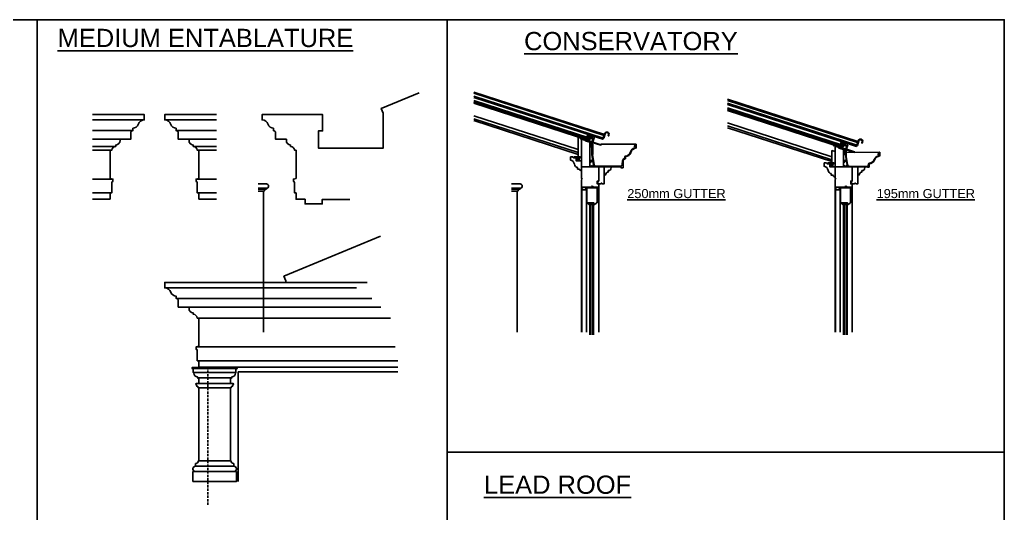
# Model space of a CAD drawing. Header units: millimetres. Extents: x -38686 to 870903, y -23218 to 232707.
# Drawn here: x 10660 to 16061, y 14554 to 17264 of the extents above; entities that cross this region are included whole.
import ezdxf

# ---------------------------------------------------------------- set-up
doc = ezdxf.new("R2010")
doc.units = ezdxf.units.MM
doc.header["$LTSCALE"] = 10
for name, pattern in [('CENTER2', [1.125, 0.75, -0.125, 0.125, -0.125]), ('DASHED', [19.05, 12.7, -6.35]), ('HIDDEN', [0.375, 0.25, -0.125]), ('HIDDENX2', [0.75, 0.5, -0.25])]:
    doc.linetypes.add(name, pattern=pattern)
for name, color, linetype in [('03 - Datum', 11, 'CENTER2'), ('40 - Detail Outline', 142, 'Continuous'), ('41 - Detail', 7, 'Continuous'), ('42 - Detail Hatch', 7, 'Continuous'), ('44 - Detail Text', 7, 'Continuous'), ('907 - 0.35mm Line Thickness', 142, 'Continuous')]:
    doc.layers.add(name, color=color, linetype=linetype)
doc.styles.add('1-20', font='romans.shx', dxfattribs={"width": 0.8, "height": 35})

msp = doc.modelspace()

# ---------------------------------------------------------------- hatches: boundary and pattern name
at = {"layer": '03 - Datum', "linetype": 'Continuous'}
h = msp.add_hatch(color=256, dxfattribs=at)
h.paths.add_polyline_path([(13741.921, 16612.972), (13746.921, 16612.972, -0.41421356), (13741.921, 16607.972)])
h.paths.add_polyline_path([(13736.921, 16612.972, -0.41421356), (13741.921, 16617.972), (13741.921, 16612.972)])
h = msp.add_hatch(color=256, dxfattribs=at)
h.paths.add_polyline_path([(15132.987, 16573.718), (15137.987, 16573.718, -0.41421356), (15132.987, 16568.718)])
h.paths.add_polyline_path([(15127.987, 16573.718, -0.41421356), (15132.987, 16578.718), (15132.987, 16573.718)])
at = {"layer": '41 - Detail'}
h = msp.add_hatch(dxfattribs=at)
h.set_pattern_fill('DOTS', color=250, scale=0.4, angle=-60, style=0)
h.set_pattern_definition([(300, (-49060.36, 49074.20976), (0.7086761314, 0.0425369343), [0, -0.635])])
h.paths.add_polyline_path([(13790.918, 16254.469), (13790.918, 16257.469, 0.08333333), (13802.918, 16257.469), (13802.918, 16254.469)])
h.paths.add_polyline_path([(13802.918, 16254.469), (13802.918, 16249.469), (13790.918, 16249.469), (13790.918, 16254.469)])
h = msp.add_hatch(dxfattribs=at)
h.set_pattern_fill('DOTS', color=250, scale=0.4, angle=-60, style=0)
h.set_pattern_definition([(300, (-47669.2943, 49074.20976), (0.7086761314, 0.0425369343), [0, -0.635])])
h.paths.add_polyline_path([(15181.983, 16254.469), (15181.983, 16257.469, 0.08333333), (15193.983, 16257.469), (15193.983, 16254.469)])
h.paths.add_polyline_path([(15193.983, 16254.469), (15193.983, 16249.469), (15181.983, 16249.469), (15181.983, 16254.469)])
at = {"layer": '42 - Detail Hatch'}
h = msp.add_hatch(dxfattribs=at)
h.set_pattern_fill('DOTS', color=250, scale=0.4, angle=25.5, style=0)
h.set_pattern_definition([(25.5, (-68380.9698, -2877.82214), (0.0131962813, 0.709828929), [0, -0.635])])
h.paths.add_polyline_path([(13782.247, 16615.009), (13775.59, 16617.172), (13780.534, 16632.389), (13787.192, 16630.226, 0.25)])
h.paths.add_polyline_path([(13770.835, 16618.717), (13775.779, 16633.934), (13780.534, 16632.389), (13775.59, 16617.172)])
h = msp.add_hatch(color=253, dxfattribs=at)
edge = h.paths.add_edge_path()
edge.add_ellipse((13793.342, 16625.206), major_axis=(-3.566, 1.159), ratio=0.8, start_angle=-73.315298, end_angle=136.075662, ccw=False)
edge.add_line((13793.206, 16628.271), (13795.254, 16627.606))
edge.add_ellipse((13793.342, 16625.206), major_axis=(-3.566, 1.159), ratio=0.8, start_angle=-180, end_angle=-106.684702, ccw=False)
edge.add_line((13796.909, 16624.047), (13794.633, 16617.044))
edge.add_line((13794.633, 16617.044), (13794.144, 16616.94))
edge.add_line((13794.144, 16616.94), (13794.299, 16617.415))
edge.add_line((13794.299, 16617.415), (13793.295, 16618.53))
edge.add_line((13793.295, 16618.53), (13793.667, 16618.864))
edge.add_line((13793.667, 16618.864), (13794.001, 16618.493))
edge.add_line((13794.001, 16618.493), (13795.268, 16622.392))
edge = h.paths.add_edge_path(flags=16)
edge.add_spline(control_points=[(13796.433, 16624.201), (13796.352, 16623.951), (13796.218, 16623.717), (13795.787, 16623.227), (13795.444, 16622.993), (13794.626, 16622.683), (13794.15, 16622.609), (13793.169, 16622.651), (13792.665, 16622.767), (13791.742, 16623.166), (13791.324, 16623.448), (13790.645, 16624.13), (13790.396, 16624.533), (13790.137, 16625.338), (13790.125, 16625.74), (13790.317, 16626.474), (13790.524, 16626.809), (13791.074, 16627.304), (13791.383, 16627.484), (13792.094, 16627.727), (13792.494, 16627.79), (13793.322, 16627.779), (13793.749, 16627.707), (13794.561, 16627.433), (13794.945, 16627.234), (13795.678, 16626.692), (13796.001, 16626.328), (13796.427, 16625.561), (13796.531, 16625.16), (13796.525, 16624.581), (13796.493, 16624.386), (13796.433, 16624.201)], knot_values=[0, 0, 0, 0, 0.33265571, 0.33265571, 0.78438547, 0.78438547, 1.23611523, 1.23611523, 1.68784498, 1.68784498, 2.13957474, 2.13957474, 2.61798732, 2.61798732, 3.09639991, 3.09639991, 3.57481249, 3.57481249, 3.95824551, 3.95824551, 4.34167854, 4.34167854, 4.72511156, 4.72511156, 5.10854459, 5.10854459, 5.57294575, 5.57294575, 6.03734691, 6.03734691, 6.28318531, 6.28318531, 6.28318531, 6.28318531], degree=3, periodic=0)
edge = h.paths.add_edge_path(flags=17)
edge.add_ellipse((13793.342, 16625.206), major_axis=(-3.566, 1.159), ratio=0.8, start_angle=-106.684702, end_angle=-73.315298, ccw=False)
edge.add_line((13795.254, 16627.606), (13793.206, 16628.271))
h = msp.add_hatch(dxfattribs=at)
h.set_pattern_fill('DOTS', color=250, scale=0.4, angle=25.5, style=0)
h.set_pattern_definition([(25.5, (-66989.9041, -2917.0756), (0.0131962813, 0.709828929), [0, -0.635])])
h.paths.add_polyline_path([(15173.313, 16575.755), (15166.656, 16577.919), (15171.6, 16593.135), (15178.257, 16590.972, 0.25)])
h.paths.add_polyline_path([(15161.9, 16579.464), (15166.844, 16594.681), (15171.6, 16593.135), (15166.656, 16577.919)])
h = msp.add_hatch(color=253, dxfattribs=at)
edge = h.paths.add_edge_path()
edge.add_ellipse((15184.408, 16585.952), major_axis=(-3.566, 1.159), ratio=0.8, start_angle=-73.315298, end_angle=136.075662, ccw=False)
edge.add_line((15184.272, 16589.018), (15186.32, 16588.353))
edge.add_ellipse((15184.408, 16585.952), major_axis=(-3.566, 1.159), ratio=0.8, start_angle=-180, end_angle=-106.684702, ccw=False)
edge.add_line((15187.974, 16584.793), (15185.699, 16577.79))
edge.add_line((15185.699, 16577.79), (15185.21, 16577.686))
edge.add_line((15185.21, 16577.686), (15185.364, 16578.162))
edge.add_line((15185.364, 16578.162), (15184.361, 16579.276))
edge.add_line((15184.361, 16579.276), (15184.732, 16579.611))
edge.add_line((15184.732, 16579.611), (15185.067, 16579.239))
edge.add_line((15185.067, 16579.239), (15186.334, 16583.138))
edge = h.paths.add_edge_path(flags=16)
edge.add_spline(control_points=[(15187.499, 16584.948), (15187.418, 16584.698), (15187.284, 16584.463), (15186.852, 16583.973), (15186.51, 16583.739), (15185.692, 16583.429), (15185.216, 16583.356), (15184.235, 16583.397), (15183.731, 16583.513), (15182.807, 16583.912), (15182.39, 16584.194), (15181.711, 16584.876), (15181.461, 16585.279), (15181.202, 16586.085), (15181.19, 16586.487), (15181.383, 16587.22), (15181.589, 16587.555), (15182.14, 16588.05), (15182.449, 16588.231), (15183.16, 16588.474), (15183.56, 16588.537), (15184.388, 16588.526), (15184.815, 16588.453), (15185.627, 16588.18), (15186.01, 16587.981), (15186.744, 16587.438), (15187.066, 16587.075), (15187.493, 16586.307), (15187.597, 16585.906), (15187.591, 16585.328), (15187.559, 16585.133), (15187.499, 16584.948)], knot_values=[0, 0, 0, 0, 0.33265571, 0.33265571, 0.78438547, 0.78438547, 1.23611523, 1.23611523, 1.68784498, 1.68784498, 2.13957474, 2.13957474, 2.61798732, 2.61798732, 3.09639991, 3.09639991, 3.57481249, 3.57481249, 3.95824551, 3.95824551, 4.34167854, 4.34167854, 4.72511156, 4.72511156, 5.10854459, 5.10854459, 5.57294575, 5.57294575, 6.03734691, 6.03734691, 6.28318531, 6.28318531, 6.28318531, 6.28318531], degree=3, periodic=0)
edge = h.paths.add_edge_path(flags=17)
edge.add_ellipse((15184.408, 16585.952), major_axis=(-3.566, 1.159), ratio=0.8, start_angle=-106.684702, end_angle=-73.315298, ccw=False)
edge.add_line((15186.32, 16588.353), (15184.272, 16589.018))

# ---------------------------------------------------------------- linework, layer by layer
for p, q in [((13743.918, 15548.283), (13743.918, 16335.469)), ((13768.918, 15548.283), (13768.918, 16328.969)), ((15134.983, 15548.283), (15134.983, 16335.469)), ((15159.983, 15548.283), (15159.983, 16328.969)), ((13786.918, 16257.469), (13790.918, 16257.469)), ((13786.918, 15533.432), (13786.918, 16257.469)), ((13802.918, 16257.469), (13806.918, 16257.469)), ((13806.918, 16257.469), (13806.918, 15533.432)), ((15177.983, 16257.469), (15181.983, 16257.469)), ((15177.983, 15533.432), (15177.983, 16257.469)), ((15193.983, 16257.469), (15197.983, 16257.469)), ((15197.983, 16257.469), (15197.983, 15533.432))]:
    msp.add_line(p, q)
at = {"color": 252}
for p, q in [((13786.918, 16257.469), (13790.918, 16257.469)), ((13786.918, 15533.432), (13786.918, 16257.469)), ((13790.918, 16257.469), (13790.918, 15533.432)), ((13806.918, 16257.469), (13802.918, 16257.469)), ((13802.918, 16257.469), (13802.918, 15533.432)), ((13806.918, 15533.432), (13806.918, 16257.469)), ((15177.983, 16257.469), (15181.983, 16257.469)), ((15177.983, 15533.432), (15177.983, 16257.469)), ((15181.983, 16257.469), (15181.983, 15533.432)), ((15197.983, 16257.469), (15193.983, 16257.469)), ((15193.983, 16257.469), (15193.983, 15533.432)), ((15197.983, 15533.432), (15197.983, 16257.469))]:
    msp.add_line(p, q, dxfattribs=at)
for points in [[(13151.419, 16836.801), (13858.521, 16607.05), (13860.375, 16612.756), (13151.419, 16843.11)], [(13151.419, 16813.248), (13780.27, 16608.922), (13782.247, 16615.009), (13151.419, 16819.978)], [(14542.484, 16797.547), (15249.586, 16567.796), (15251.441, 16573.502), (14542.484, 16803.856)], [(14542.484, 16773.995), (15171.335, 16569.669), (15173.313, 16575.755), (14542.484, 16780.724)]]:
    msp.add_lwpolyline(points, dxfattribs=at)
for points in [[(13775.59, 16617.172), (13780.534, 16632.389), (13775.779, 16633.934), (13770.835, 16618.717)], [(15166.656, 16577.919), (15171.6, 16593.135), (15166.844, 16594.681), (15161.9, 16579.464)], [(13786.918, 16258.969), (13786.918, 16248.969), (13785.418, 16248.969), (13785.418, 16258.969)], [(15177.983, 16258.969), (15177.983, 16248.969), (15176.483, 16248.969), (15176.483, 16258.969)], [(13802.918, 16249.469), (13790.918, 16249.469), (13790.918, 16254.469), (13802.918, 16254.469)], [(15193.983, 16249.469), (15181.983, 16249.469), (15181.983, 16254.469), (15193.983, 16254.469)]]:
    msp.add_lwpolyline(points, close=True, dxfattribs=at)
for points in [[(13810.251, 16617.056, -0.41421356), (13810.893, 16615.795), (13803.631, 16593.446, 0.41421356), (13804.594, 16591.556), (13848.152, 16577.403, -0.41421356), (13848.794, 16576.143), (13848.485, 16575.192, -0.41420735), (13847.225, 16574.55), (13742.609, 16608.541, -0.41421356), (13741.966, 16609.801), (13742.585, 16611.704, -0.41421356), (13743.845, 16612.346), (13782.553, 16599.769, 0.41421356), (13783.195, 16598.509), (13798.887, 16593.41, 0.41421356), (13800.778, 16594.373), (13805.413, 16608.639), (13790.196, 16613.583), (13788.265, 16607.639, -0.41421356), (13787.004, 16606.997), (13786.053, 16607.306, -0.41421356), (13785.411, 16608.566), (13787.806, 16615.936, -0.41421356), (13789.696, 16616.9), (13789.934, 16616.822), (13791.788, 16622.529, -0.41421356), (13792.418, 16622.85), (13793.369, 16622.541, -0.41421356), (13793.69, 16621.911), (13791.991, 16616.68, 0.41421356), (13792.312, 16616.05), (13794.404, 16615.37, 0.41421356), (13795.034, 16615.691), (13796.463, 16620.09, 0.41421356), (13796.142, 16620.72), (13795.869, 16620.848, -0.40170069), (13796.96, 16621.374), (13797.673, 16621.142, -0.41421356), (13798.427, 16619.662), (13796.782, 16614.597), (13806.34, 16611.492), (13808.039, 16616.723, -0.41421356), (13809.3, 16617.365, 0)], [(15201.316, 16577.802, -0.41421356), (15201.958, 16576.542), (15194.696, 16554.192, 0.41421356), (15195.659, 16552.302), (15239.217, 16538.149, -0.41421356), (15239.86, 16536.889), (15239.55, 16535.938, -0.41420735), (15238.29, 16535.296), (15133.674, 16569.288, -0.41421356), (15133.032, 16570.548), (15133.65, 16572.45, -0.41421356), (15134.91, 16573.092), (15173.618, 16560.515, 0.41421356), (15174.26, 16559.255), (15189.953, 16554.156, 0.41421356), (15191.843, 16555.119), (15196.478, 16569.385), (15181.262, 16574.329), (15179.33, 16568.385, -0.41421356), (15178.07, 16567.743), (15177.119, 16568.052, -0.41421356), (15176.477, 16569.312), (15178.872, 16576.683, -0.41421356), (15180.762, 16577.646), (15181, 16577.569), (15182.854, 16583.275, -0.41421356), (15183.484, 16583.596), (15184.435, 16583.287, -0.41421356), (15184.756, 16582.657), (15183.056, 16577.426, 0.41421356), (15183.377, 16576.796), (15185.47, 16576.116, 0.41421356), (15186.1, 16576.437), (15187.529, 16580.836, 0.41421356), (15187.208, 16581.466), (15186.935, 16581.594, -0.40170069), (15188.025, 16582.121), (15188.739, 16581.889, -0.41421356), (15189.493, 16580.408), (15187.847, 16575.344), (15197.406, 16572.238), (15199.105, 16577.469, -0.41421356), (15200.365, 16578.111, 0)]]:
    msp.add_lwpolyline(points, format="xyb", close=True)
for points in [[(13784.105, 16604.547), (13779.35, 16606.092), (13783.367, 16618.456), (13788.123, 16616.911)], [(15175.171, 16565.294), (15170.416, 16566.839), (15174.433, 16579.203), (15179.188, 16577.658)]]:
    msp.add_lwpolyline(points, close=True)
for points in [[(13807.56, 16254.112), (13807.56, 16254.112, -1), (13807.56, 16255.397), (13807.56, 16255.397, 1), (13807.56, 16256.683), (13807.56, 16256.683, -1), (13807.56, 16257.969), (13808.918, 16257.969), (13808.918, 16248.969), (13807.56, 16248.969, -1), (13807.56, 16250.255), (13807.56, 16250.255, 1), (13807.56, 16251.54), (13807.56, 16251.54, -1), (13807.56, 16252.826), (13807.56, 16252.826, 1)], [(15198.626, 16254.112), (15198.626, 16254.112, -1), (15198.626, 16255.397), (15198.626, 16255.397, 1), (15198.626, 16256.683), (15198.626, 16256.683, -1), (15198.626, 16257.969), (15199.983, 16257.969), (15199.983, 16248.969), (15198.626, 16248.969, -1), (15198.626, 16250.255), (15198.626, 16250.255, 1), (15198.626, 16251.54), (15198.626, 16251.54, -1), (15198.626, 16252.826), (15198.626, 16252.826, 1)]]:
    msp.add_lwpolyline(points, format="xyb", close=True, dxfattribs=at)
for centre, radius, start, end in [((13798.985, 16617.982), 17, 133.927513, 190.072487), ((15190.051, 16578.729), 17, 133.927513, 190.072487), ((13796.918, 16293.219), 36.25, 260.472717, 279.527283), ((15187.983, 16293.219), 36.25, 260.472717, 279.527283)]:
    msp.add_arc(centre, radius, start, end, dxfattribs=at)
for centre in [(13796.918, 16293.219), (15187.983, 16293.219)]:
    msp.add_arc(centre, 36.25, 260.472717, 279.527283)
at = {"layer": '03 - Datum', "linetype": 'Continuous'}
for p, q in [((13751.921, 16612.972), (13731.921, 16612.972)), ((13741.921, 16622.972), (13741.921, 16602.972)), ((15132.987, 16583.718), (15132.987, 16563.718)), ((15142.987, 16573.718), (15122.987, 16573.718))]:
    msp.add_line(p, q, dxfattribs=at)
for centre in [(13741.921, 16612.972), (15132.987, 16573.718)]:
    msp.add_circle(centre, 5, dxfattribs=at)
at = {"layer": '40 - Detail Outline', "linetype": 'Continuous'}
for p, q in [((13151.419, 16866.256), (13867.177, 16633.692)), ((13151.419, 16844.374), (13860.746, 16613.899)), ((14542.484, 16827.002), (15258.243, 16594.438)), ((14542.484, 16805.12), (15251.812, 16574.646))]:
    msp.add_line(p, q, dxfattribs=at)
at = {"layer": '40 - Detail Outline', "color": 7, "linetype": 'Continuous'}
for p, q in [((13151.419, 16860.052), (13865.354, 16628.081)), ((14542.484, 16820.799), (15256.42, 16588.827))]:
    msp.add_line(p, q, dxfattribs=at)
at = {"layer": '40 - Detail Outline', "color": 252, "linetype": 'Continuous'}
for p, q in [((13723.918, 16550.475), (13151.419, 16736.491)), ((15114.983, 16511.222), (14542.484, 16697.238))]:
    msp.add_line(p, q, dxfattribs=at)
at = {"layer": '40 - Detail Outline', "color": 250, "ltscale": 10}
for p, q in [((14040.711, 16579.947), (13847.438, 16579.947)), ((15376.81, 16535.954), (15191.983, 16535.349))]:
    msp.add_line(p, q, dxfattribs=at)
at = {"layer": '40 - Detail Outline'}
for p, q in [((13741.918, 15548.283), (13741.918, 16343.969)), ((13835.918, 15548.283), (13835.918, 16343.969)), ((15132.983, 15548.283), (15132.983, 16343.969)), ((15226.983, 15548.283), (15226.983, 16343.969))]:
    msp.add_line(p, q, dxfattribs=at)
at = {"layer": '40 - Detail Outline', "ltscale": 0.5}
for p, q in [((13835.918, 15548.283), (13835.918, 16308.06)), ((15226.983, 15548.283), (15226.983, 16308.06))]:
    msp.add_line(p, q, dxfattribs=at)
at = {"layer": '40 - Detail Outline', "color": 8, "ltscale": 10}
for p, q in [((11606.69, 15348.108), (11852.69, 15348.108)), ((11615.19, 15326.108), (11844.19, 15326.108)), ((11636.19, 15297.108), (11823.19, 15297.108)), ((11859.19, 15331.038), (11859.19, 14728.265)), ((11642.19, 15267.108), (11817.19, 15267.108)), ((11642.19, 15242.608), (11817.19, 15242.608)), ((11625.19, 14812.265), (11834.19, 14812.265)), ((11642.19, 14842.265), (11817.19, 14842.265)), ((11610.19, 14783.265), (11849.19, 14783.265)), ((11621.743, 14783.568), (11837.636, 14783.568))]:
    msp.add_line(p, q, dxfattribs=at)
at = {"layer": '40 - Detail Outline', "ltscale": 10}
for points in [[(8509.383, 17263.828), (10757.025, 17263.828), (10757.025, 14022.652), (8509.383, 14022.652)], [(13004.666, 17263.828), (16060.773, 17263.828), (16060.773, 14889.658), (13004.666, 14889.658)], [(13741.918, 16612.972), (13723.918, 16618.82), (13723.918, 16511.469), (13733.918, 16511.469), (13733.918, 16505.469), (13728.918, 16505.469), (13728.918, 16489.469), (13741.918, 16489.469)], [(13763.632, 16601.71), (13762.705, 16598.857), (13786.918, 16590.895), (13786.918, 16455.969), (13741.918, 16455.969), (13741.918, 16608.766)], [(15132.987, 16539.424), (15114.987, 16545.273), (15114.983, 16477.969), (15124.983, 16477.969), (15124.983, 16471.969), (15119.983, 16471.969), (15119.983, 16455.969), (15132.983, 16455.969)], [(15154.702, 16561.663), (15153.775, 16558.81), (15177.987, 16550.848), (15177.983, 16455.969), (15132.983, 16455.969), (15132.987, 16568.718)], [(13733.918, 16511.469), (13701.918, 16511.469), (13698.918, 16508.469), (13698.918, 16505.469), (13731.418, 16505.469), (13733.918, 16506.469)], [(15124.983, 16477.969), (15092.983, 16477.969), (15089.983, 16474.969), (15089.983, 16471.969), (15122.483, 16471.969), (15124.983, 16472.969)], [(13004.666, 14889.658), (16060.773, 14889.658), (16060.773, 11557.903), (13004.666, 11557.903)]]:
    msp.add_lwpolyline(points, close=True, dxfattribs=at)
for points in [[(10757.025, 17263.828), (13004.666, 17263.828)], [(13835.917, 16399.969), (13835.918, 16399.969), (13835.918, 16455.969), (13741.918, 16455.969), (13741.918, 16392.969), (13745.918, 16388.969)], [(15226.983, 16399.969), (15226.983, 16399.969), (15226.983, 16455.969), (15132.983, 16455.969), (15132.983, 16392.969), (15136.983, 16388.969)], [(13835.918, 16343.969), (13835.918, 16361.969), (13827.918, 16361.969), (13827.918, 16377.969), (13835.918, 16377.969), (13835.917, 16399.969)], [(15226.983, 16343.969), (15226.983, 16361.969), (15218.983, 16361.969), (15218.983, 16377.969), (15226.983, 16377.969), (15226.983, 16399.969)]]:
    msp.add_lwpolyline(points, dxfattribs=at)
at = {"layer": '40 - Detail Outline', "color": 8, "ltscale": 10}
for points in [[(12471.959, 16277.515), (12320.046, 16277.515), (12320.046, 16252.515), (12226.046, 16252.515), (12226.046, 16277.545), (12176.046, 16277.545), (12176.046, 16312.545), (12168.046, 16312.545), (12168.046, 16369.793, 0.41421356), (12162.046, 16375.793), (12162.046, 16388.793), (12176.044, 16392.544), (12176.045, 16546.775), (12167.87, 16546.775, 0.3895842), (12145.772, 16567.9), (12145.772, 16575.377, -0.38172929), (12122.808, 16600.722), (12122.808, 16607.797), (12064.254, 16607.797), (12064.254, 16642.961, 0.38438618), (12052.181, 16655.037), (12052.181, 16667.957, -0.30219035), (12022.401, 16688.998, 0.32723066), (11989.514, 16713.18), (11989.514, 16742.976), (12321.286, 16742.976), (12321.286, 16653.545), (12299.046, 16653.545), (12299.046, 16558.515), (12654.246, 16558.515), (12654.246, 16751.126), (12643.525, 16777.007), (12851.143, 16863.005)], [(11059.017, 16742.976), (11343.854, 16742.976), (11343.854, 16713.18, 0.32723066), (11310.966, 16688.998, -0.30219035), (11281.187, 16667.957), (11281.187, 16655.036, 0.38438618), (11269.114, 16642.961), (11269.114, 16607.797), (11210.559, 16607.797), (11210.559, 16600.722, -0.38172929), (11187.595, 16575.377), (11187.595, 16567.899, 0.3895842), (11165.498, 16546.775), (11157.322, 16546.775)], [(11740.495, 16742.976), (11455.658, 16742.976), (11455.658, 16713.18, -0.32723066), (11488.546, 16688.998, 0.30219035), (11518.325, 16667.957), (11518.325, 16655.036, -0.38438618), (11530.398, 16642.961), (11530.398, 16607.797), (11588.953, 16607.797), (11588.953, 16600.722, 0.38172929), (11611.916, 16575.377), (11611.916, 16567.899, -0.3895842), (11634.014, 16546.775), (11642.19, 16546.775)], [(11157.322, 16277.545), (11157.322, 16312.545), (11165.322, 16312.545), (11165.322, 16369.793, -0.41421356), (11171.322, 16375.793), (11171.322, 16388.793), (11157.324, 16392.544), (11157.322, 16546.775)], [(11642.19, 16277.545), (11642.19, 16312.545), (11634.19, 16312.545), (11634.19, 16369.793, 0.41421356), (11628.19, 16375.793), (11628.19, 16388.793), (11642.188, 16392.544), (11642.189, 16546.775)], [(12565.576, 15821.469), (11455.658, 15821.469), (11455.658, 15791.672, -0.32723066), (11488.546, 15767.491, 0.30219035), (11518.325, 15746.45), (11518.325, 15733.529, -0.38438618), (11530.398, 15721.454), (11530.398, 15686.289), (11588.953, 15686.289), (11588.953, 15679.215, 0.38172929), (11611.916, 15653.87), (11611.916, 15646.392, -0.3895842), (11634.014, 15625.268), (11642.19, 15625.268)], [(11642.19, 15356.038), (11642.19, 15391.038), (11634.19, 15391.038), (11634.19, 15448.286, 0.41421356), (11628.19, 15454.286), (11628.19, 15467.286), (11642.188, 15471.037), (11642.189, 15625.268)], [(11642.19, 15356.038), (11606.69, 15355.108), (11606.69, 15348.108, -0.41421356), (11612.69, 15342.108), (11612.69, 15326.108), (11615.19, 15326.108), (11615.19, 15324.108, 0.41421356), (11636.19, 15303.108), (11636.19, 15297.108, -0.41421356), (11642.19, 15291.108), (11642.19, 15267.108), (11631.19, 15267.108, 1), (11631.19, 15257.108), (11631.19, 15251.608, -0.41421356), (11640.19, 15242.608), (11642.19, 15242.608), (11642.19, 14842.265), (11640.19, 14842.265, -0.41421356), (11625.19, 14827.265), (11625.19, 14812.265), (11624.69, 14812.265, 0.9025815), (11621.743, 14783.568), (11610.19, 14783.265), (11610.19, 14728.265)], [(11642.19, 15356.038), (11817.19, 15356.038), (11852.69, 15355.108), (11852.69, 15348.108, 0.41421356), (11846.69, 15342.108), (11846.69, 15326.108), (11844.19, 15326.108), (11844.19, 15324.108, -0.41421356), (11823.19, 15303.108), (11823.19, 15297.108, 0.41421356), (11817.19, 15291.108), (11817.19, 15267.108), (11828.19, 15267.108, -1), (11828.19, 15257.108), (11828.19, 15251.608, 0.41421356), (11819.19, 15242.608), (11817.19, 15242.608), (11817.19, 14842.265), (11819.19, 14842.265, 0.41421356), (11834.19, 14827.265), (11834.19, 14812.265), (11834.69, 14812.265, -0.9025815), (11837.636, 14783.568), (11849.19, 14783.265), (11849.19, 14728.265), (11610.19, 14728.265)]]:
    msp.add_lwpolyline(points, format="xyb", dxfattribs=at)
at = {"layer": '40 - Detail Outline', "linetype": 'Continuous'}
for points in [[(13151.419, 16810.094), (13784.098, 16604.524), (13782.553, 16599.769), (13151.419, 16804.836)], [(14542.484, 16770.84), (15175.163, 16565.27), (15173.618, 16560.515), (14542.484, 16765.583)]]:
    msp.add_lwpolyline(points, dxfattribs=at)
at = {"layer": '40 - Detail Outline', "color": 8, "ltscale": 10}
for points in [[(11343.854, 16713.18), (11059.017, 16713.18)], [(11455.658, 16713.18), (11740.495, 16713.18)], [(11281.187, 16655.036), (11059.017, 16655.036)], [(11518.325, 16655.036), (11740.495, 16655.036)], [(11210.559, 16607.797), (11059.017, 16607.797)], [(11588.953, 16607.797), (11740.495, 16607.797)], [(11187.595, 16567.899), (11059.017, 16567.899)], [(11157.322, 16546.775), (11059.017, 16546.775)], [(11611.916, 16567.899), (11740.495, 16567.899)], [(11642.19, 16546.775), (11740.495, 16546.775)], [(11171.322, 16388.793), (11059.017, 16388.793)], [(11628.19, 16388.793), (11740.495, 16388.793)], [(11157.322, 16312.545), (11059.017, 16312.545)], [(11642.19, 16312.545), (11740.495, 16312.545)], [(11157.322, 16277.545), (11059.017, 16277.545)], [(11642.19, 16277.545), (11740.495, 16277.545)], [(12120.39, 15821.469), (12120.39, 15829.619), (12109.669, 15855.499), (12639.171, 16074.826)], [(11455.658, 15791.672), (12508.38, 15791.672)], [(11518.325, 15733.529), (12591.911, 15733.529)], [(11588.953, 15686.289), (12641.674, 15686.289)], [(11642.19, 15625.268), (12694.911, 15625.268)], [(11628.19, 15467.286), (12720.464, 15467.286)], [(11642.19, 15391.038), (12734.464, 15391.038)], [(11642.19, 15356.038), (12734.464, 15356.038)], [(11859.19, 15331.008), (12734.464, 15331.008)]]:
    msp.add_lwpolyline(points, dxfattribs=at)
at = {"layer": '40 - Detail Outline', "color": 252, "ltscale": 10}
for points in [[(13151.419, 16719.983), (13723.918, 16533.967)], [(14542.484, 16680.73), (15114.983, 16494.714)]]:
    msp.add_lwpolyline(points, dxfattribs=at)
at = {"layer": '40 - Detail Outline', "color": 9, "ltscale": 10}
for points in [[(13151.419, 16710.205), (13723.918, 16524.189)], [(14542.484, 16670.951), (15114.983, 16484.935)]]:
    msp.add_lwpolyline(points, dxfattribs=at)
at = {"layer": '40 - Detail Outline', "ltscale": 10}
for points in [[(13863.599, 16612.972), (13860.746, 16613.899), (13868.722, 16638.447, -1), (13892.499, 16630.722), (13890.954, 16625.966), (13888.101, 16626.893), (13889.646, 16631.649, 1), (13871.576, 16637.52), (13863.599, 16612.972)], [(15254.665, 16573.719), (15251.812, 16574.646), (15259.788, 16599.194, -1), (15283.565, 16591.468), (15282.019, 16586.713), (15279.166, 16587.64), (15280.711, 16592.395, 1), (15262.641, 16598.267), (15254.665, 16573.719)], [(13680.918, 16511.469), (13692.918, 16511.469), (13698.918, 16505.469), (13711.918, 16505.469), (13711.918, 16489.469), (13736.828, 16489.469), (13741.918, 16484.583), (13741.918, 16433.969, -0.31887736), (13729.918, 16443.969), (13719.918, 16443.969), (13719.918, 16452.278, -0.33846954), (13702.818, 16470.119, 0.3359329), (13680.918, 16492.969), (13680.918, 16511.469)], [(15071.983, 16477.969), (15083.983, 16477.969), (15089.983, 16471.969), (15102.983, 16471.969), (15102.983, 16455.969), (15127.893, 16455.969), (15132.983, 16451.083), (15132.983, 16400.469, -0.31887736), (15120.983, 16410.469), (15110.983, 16410.469), (15110.983, 16418.778, -0.33846954), (15093.884, 16436.619, 0.3359329), (15071.983, 16459.469), (15071.983, 16477.969)], [(13835.918, 16455.969), (13865.918, 16455.969), (13865.918, 16361.969), (13855.918, 16361.969, 1.01217714), (13848.013, 16361.969), (13830.917, 16361.969), (13830.917, 16377.969), (13835.917, 16377.969), (13835.918, 16455.969)], [(15226.983, 16455.969), (15256.983, 16455.969), (15256.983, 16361.969), (15246.983, 16361.969, 1.01217714), (15239.079, 16361.969), (15221.983, 16361.969), (15221.983, 16377.969), (15226.983, 16377.969), (15226.983, 16455.969)], [(13745.918, 16388.969), (13741.918, 16384.969), (13741.918, 16343.969), (13795.918, 16343.969, -1), (13805.918, 16343.969), (13835.918, 16343.969)], [(15136.983, 16388.969), (15132.983, 16384.969), (15132.983, 16343.969), (15186.983, 16343.969, -1), (15196.983, 16343.969), (15226.983, 16343.969)]]:
    msp.add_lwpolyline(points, format="xyb", dxfattribs=at)
at = {"layer": '40 - Detail Outline', "color": 7, "linetype": 'HIDDEN', "ltscale": 2, "const_width": 1.8}
for points in [[(13763.042, 16599.691), (13787.167, 16591.766, -0.05140532), (13787.51, 16591.581), (13801.497, 16582.05, -0.248073), (13802.327, 16580.48), (13802.327, 16523.939)], [(15154.107, 16560.438), (15178.232, 16552.513, -0.05140532), (15178.575, 16552.328), (15192.562, 16542.797, -0.248073), (15193.392, 16541.227), (15193.392, 16484.686)]]:
    msp.add_lwpolyline(points, format="xyb", dxfattribs=at)
at = {"layer": '40 - Detail Outline', "color": 252, "ltscale": 10}
for points in [[(13762.697, 16598.86), (13786.822, 16590.935, -0.05140532), (13787.003, 16590.837), (13800.99, 16581.306, -0.248073), (13801.427, 16580.48), (13801.427, 16523.939)], [(13763.386, 16600.523), (13787.511, 16592.598, -0.05140532), (13788.016, 16592.325), (13802.003, 16582.794, -0.248073), (13803.227, 16580.48), (13803.227, 16523.939)], [(15153.763, 16559.606), (15177.888, 16551.681, -0.05140532), (15178.068, 16551.584), (15192.055, 16542.053, -0.248073), (15192.492, 16541.227), (15192.492, 16484.686)], [(15154.452, 16561.269), (15178.577, 16553.344, -0.05140532), (15179.082, 16553.071), (15193.069, 16543.541, -0.248073), (15194.292, 16541.227), (15194.292, 16484.686)]]:
    msp.add_lwpolyline(points, format="xyb", dxfattribs=at)
at = {"layer": '40 - Detail Outline', "ltscale": 0.5}
msp.add_lwpolyline([(13793.124, 16582.947), (13800.633, 16581.361, -0.35448027), (13801.427, 16580.383), (13801.427, 16579.255, -0.47649495), (13800.824, 16578.766), (13795.53, 16579.884, 0.47658112), (13794.927, 16579.395), (13794.927, 16575.503, 0.41421356), (13795.427, 16575.003), (13800.927, 16575.003, -0.41421356), (13801.427, 16574.503), (13801.427, 16522.37, 0.0423043), (13801.498, 16521.529), (13810.476, 16468.949, 0.36550452), (13822.305, 16458.969), (13953.397, 16458.969, 0.38887873), (13965.351, 16469.923), (13966.977, 16488.498, -0.27746706), (13976.369, 16501.418, 0.30111018), (13979.418, 16506.021), (13979.418, 16511.163, -0.40508851), (13983.293, 16515.161, 0.32554583), (14009.322, 16535.392, -0.28182108), (14038.608, 16562.173, 0.3592104), (14039.418, 16563.155), (14039.418, 16568.606, 0.41421356), (14038.418, 16569.606), (14036.422, 16569.606, 0.41421356), (14035.422, 16568.606), (14035.422, 16566.616, -0.41421356), (14034.422, 16565.616), (14033.922, 16565.616, -0.41421356), (14032.922, 16566.616), (14032.922, 16571.606, -0.41421356), (14033.422, 16572.106), (14038.918, 16572.106, 0.41421356), (14039.418, 16572.606), (14039.418, 16576.502, 0.47661441), (14038.814, 16576.991), (14033.525, 16575.874, -0.47661441), (14032.922, 16576.363), (14032.922, 16577.491, -0.35444974), (14033.715, 16578.469), (14040.711, 16579.947, -0.47661441), (14041.918, 16578.969), (14041.918, 16560.091, -0.37812276), (14041.48, 16559.595, 0.29987904), (14012.205, 16534.561, -0.32554583), (13983.386, 16512.162, 0.40508851), (13982.418, 16511.163), (13982.418, 16500.61, -0.39266088), (13981.492, 16499.613, 0.39266088), (13969.918, 16487.147), (13969.918, 16450.969, -0.41421356), (13968.918, 16449.969), (13960.416, 16449.969, -0.39183669), (13959.918, 16450.43, 0.39183669), (13953.935, 16455.969), (13794.418, 16455.969, -2.03411399), (13796.836, 16459.104, 0.34082898), (13796.932, 16459.029), (13799.596, 16459.029, 0.38917007), (13801.589, 16460.857, -0.38917007), (13802.087, 16461.314), (13803.631, 16461.314, -0.37396646), (13804.126, 16460.884, 2.52305544), (13806.578, 16464.352, -0.37396646), (13806.007, 16464.675), (13805.503, 16466.099, -0.44327615), (13805.855, 16466.751, -0.00231914), (13805.905, 16466.763, 0.395815), (13807.416, 16469.047), (13804.508, 16486.052), (13804.422, 16486.552, 0.36548874), (13803.437, 16487.384), (13795.418, 16487.384, 0.41421356), (13794.418, 16486.384), (13794.418, 16481.884, -0.41421356), (13793.418, 16480.884), (13792.918, 16480.884, -0.41421356), (13791.918, 16481.884), (13791.918, 16488.884, -0.41421356), (13792.918, 16489.884), (13797.405, 16489.884, 0.34199871), (13797.502, 16489.959, -0.77459667), (13798.083, 16489.959, 0.34199871), (13798.18, 16489.884), (13802.668, 16489.884, 0.46467703), (13803.654, 16491.052), (13798.498, 16521.275, -0.042266), (13798.427, 16522.116), (13798.427, 16571.503, 0.41421356), (13797.427, 16572.503), (13795.418, 16572.503, 0.41421356), (13794.418, 16571.503), (13794.418, 16566.099, -0.41421356), (13793.418, 16565.099), (13792.918, 16565.099, -0.41421356), (13791.918, 16566.099), (13791.918, 16581.969, -0.47658112)], format="xyb", close=True, dxfattribs=at)
at = {"layer": '40 - Detail Outline'}
for points in [[(13903.918, 16455.969), (13865.918, 16455.969), (13865.918, 16411.969), (13873.796, 16411.969, -0.40843998), (13888.918, 16426.969), (13888.918, 16434.969, 0.44822849), (13903.918, 16451.969), (13903.918, 16455.969)], [(15294.983, 16455.969), (15256.983, 16455.969), (15256.983, 16411.969), (15264.862, 16411.969, -0.40843998), (15279.983, 16426.969), (15279.983, 16434.969, 0.44822849), (15294.983, 16451.969), (15294.983, 16455.969)], [(13770.918, 16258.969), (13808.918, 16258.969), (13808.918, 16248.969), (13813.918, 16248.969), (13813.918, 16250.969), (13819.19, 16252.581, 0.32976241), (13823.918, 16258.969), (13826.918, 16258.969), (13826.918, 16341.144), (13770.918, 16341.144), (13770.918, 16258.969)], [(15161.983, 16258.969), (15199.983, 16258.969), (15199.983, 16248.969), (15204.983, 16248.969), (15204.983, 16250.969), (15210.256, 16252.581, 0.32976241), (15214.983, 16258.969), (15217.983, 16258.969), (15217.983, 16341.144), (15161.983, 16341.144), (15161.983, 16258.969)]]:
    msp.add_lwpolyline(points, format="xyb", dxfattribs=at)
for points in [[(13760.918, 16343.969), (13760.918, 16340.969), (13765.918, 16340.969), (13765.918, 16333.969), (13768.918, 16333.969), (13768.918, 16328.969), (13750.418, 16328.969, -1), (13750.418, 16341.969), (13750.418, 16343.969)], [(15151.983, 16343.969), (15151.983, 16340.969), (15156.983, 16340.969), (15156.983, 16333.969), (15159.983, 16333.969), (15159.983, 16328.969), (15141.483, 16328.969, -1), (15141.483, 16341.969), (15141.483, 16343.969)], [(13773.418, 16258.969), (13785.418, 16258.969), (13785.418, 16248.969), (13782.418, 16248.969), (13782.418, 16251.469, -0.30486221)], [(15164.483, 16258.969), (15176.483, 16258.969), (15176.483, 16248.969), (15173.483, 16248.969), (15173.483, 16251.469, -0.30486221)]]:
    msp.add_lwpolyline(points, format="xyb", close=True, dxfattribs=at)
at = {"layer": '40 - Detail Outline', "color": 251, "linetype": 'HIDDENX2'}
for points in [[(13770.918, 16341.144), (13770.918, 16343.144), (13826.918, 16343.144), (13826.918, 16341.144)], [(15161.983, 16341.144), (15161.983, 16343.144), (15217.983, 16343.144), (15217.983, 16341.144)]]:
    msp.add_lwpolyline(points, dxfattribs=at)
at = {"layer": '40 - Detail Outline', "color": 8, "linetype": 'DASHED', "ltscale": 0.1}
msp.add_lwpolyline([(11692.19, 15356.038), (11692.19, 14598.88)], dxfattribs=at)
at = {"layer": '40 - Detail Outline', "color": 252, "ltscale": 10}
for centre in [(13720.065, 16497.497), (15111.131, 16463.997)]:
    msp.add_circle(centre, 4, dxfattribs=at)
at = {"layer": '41 - Detail', "color": 251, "linetype": 'Continuous'}
for p, q in [((13793.295, 16618.53), (13793.667, 16618.864)), ((13794.299, 16617.415), (13793.295, 16618.53)), ((13793.667, 16618.864), (13794.001, 16618.493)), ((13794.001, 16618.493), (13795.268, 16622.392)), ((13794.144, 16616.94), (13794.299, 16617.415)), ((13794.633, 16617.044), (13794.144, 16616.94)), ((13794.633, 16617.044), (13796.909, 16624.047)), ((15184.361, 16579.276), (15184.732, 16579.611)), ((15184.732, 16579.611), (15185.067, 16579.239)), ((15185.067, 16579.239), (15186.334, 16583.138)), ((15185.699, 16577.79), (15187.974, 16584.793)), ((15185.364, 16578.162), (15184.361, 16579.276)), ((15185.21, 16577.686), (15185.364, 16578.162)), ((15185.699, 16577.79), (15185.21, 16577.686))]:
    msp.add_line(p, q, dxfattribs=at)
at = {"layer": '41 - Detail', "linetype": 'Continuous'}
for points in [[(13151.419, 16813.248), (13780.27, 16608.922), (13782.247, 16615.009, -0.25), (13787.192, 16630.226), (13858.521, 16607.05), (13860.375, 16612.756), (13151.419, 16843.11)], [(14542.484, 16773.995), (15171.335, 16569.669), (15173.313, 16575.755, -0.25), (15178.257, 16590.972), (15249.586, 16567.796), (15251.441, 16573.502), (14542.484, 16803.856)]]:
    msp.add_lwpolyline(points, format="xyb", dxfattribs=at)
at = {"layer": '41 - Detail', "color": 251, "linetype": 'Continuous', "extrusion": (0, 0, -1)}
for centre in [(13793.342, 16625.206), (15184.408, 16585.952)]:
    msp.add_ellipse(centre, major_axis=(-3.566, 1.159), ratio=0.8, start_param=3.90821697, end_param=9.42477796, dxfattribs=at)
at = {"layer": '41 - Detail', "color": 251, "linetype": 'Continuous'}
for points in [[(13796.433, 16624.201), (13796.352, 16623.951), (13796.218, 16623.717), (13795.787, 16623.227), (13795.444, 16622.993), (13794.626, 16622.683), (13794.15, 16622.609), (13793.169, 16622.651), (13792.665, 16622.767), (13791.742, 16623.166), (13791.324, 16623.448), (13790.645, 16624.13), (13790.396, 16624.533), (13790.137, 16625.338), (13790.125, 16625.74), (13790.317, 16626.474), (13790.524, 16626.809), (13791.074, 16627.304), (13791.383, 16627.484), (13792.094, 16627.727), (13792.494, 16627.79), (13793.322, 16627.779), (13793.749, 16627.707), (13794.561, 16627.433), (13794.945, 16627.234), (13795.678, 16626.692), (13796.001, 16626.328), (13796.427, 16625.561), (13796.531, 16625.16), (13796.525, 16624.581), (13796.493, 16624.386), (13796.433, 16624.201)], [(15187.499, 16584.948), (15187.418, 16584.698), (15187.284, 16584.463), (15186.852, 16583.973), (15186.51, 16583.739), (15185.692, 16583.429), (15185.216, 16583.356), (15184.235, 16583.397), (15183.731, 16583.513), (15182.807, 16583.912), (15182.39, 16584.194), (15181.711, 16584.876), (15181.461, 16585.279), (15181.202, 16586.085), (15181.19, 16586.487), (15181.383, 16587.22), (15181.589, 16587.555), (15182.14, 16588.05), (15182.449, 16588.231), (15183.16, 16588.474), (15183.56, 16588.537), (15184.388, 16588.526), (15184.815, 16588.453), (15185.627, 16588.18), (15186.01, 16587.981), (15186.744, 16587.438), (15187.066, 16587.075), (15187.493, 16586.307), (15187.597, 16585.906), (15187.591, 16585.328), (15187.559, 16585.133), (15187.499, 16584.948)]]:
    msp.add_open_spline(points, degree=3, knots=[0, 0, 0, 0, 0.33265571, 0.33265571, 0.78438547, 0.78438547, 1.23611523, 1.23611523, 1.68784498, 1.68784498, 2.13957474, 2.13957474, 2.61798732, 2.61798732, 3.09639991, 3.09639991, 3.57481249, 3.57481249, 3.95824551, 3.95824551, 4.34167854, 4.34167854, 4.72511156, 4.72511156, 5.10854459, 5.10854459, 5.57294575, 5.57294575, 6.03734691, 6.03734691, 6.28318531, 6.28318531, 6.28318531, 6.28318531], dxfattribs=at)
at = {"layer": '44 - Detail Text', "color": 252, "ltscale": 10}
for p, q in [((11967.593, 16361.969), (12013.593, 16361.969)), ((12013.593, 16337.969), (11967.593, 16337.969)), ((12013.593, 16333.969), (11967.593, 16333.969)), ((11997.593, 16321.969), (11967.593, 16321.969)), ((12001.593, 16321.969), (11997.593, 16321.969)), ((11997.593, 15548.283), (11997.593, 16321.969)), ((12013.593, 16337.969), (12013.593, 16333.969)), ((13358.659, 16361.969), (13404.659, 16361.969)), ((13404.659, 16337.969), (13358.659, 16337.969)), ((13404.659, 16333.969), (13358.659, 16333.969)), ((13388.659, 16321.969), (13358.659, 16321.969)), ((13392.659, 16321.969), (13388.659, 16321.969)), ((13388.659, 15548.283), (13388.659, 16321.969)), ((13404.659, 16337.969), (13404.659, 16333.969))]:
    msp.add_line(p, q, dxfattribs=at)
for centre, start, end in [((12013.593, 16321.969), 90, 180), ((12013.593, 16349.969), 270, 90), ((13404.659, 16321.969), 90, 180), ((13404.659, 16349.969), 270, 90)]:
    msp.add_arc(centre, 12, start, end, dxfattribs=at)
at = {"layer": '907 - 0.35mm Line Thickness', "ltscale": 10}
msp.add_lwpolyline([(15377.983, 16520.018), (15377.983, 16534.969, 0.46602947), (15376.81, 16535.954), (15369.81, 16534.726, 0.36422905), (15368.983, 16533.741), (15368.983, 16532.638, 0.46602947), (15369.57, 16532.146), (15374.897, 16533.08, -0.46602947), (15375.483, 16532.588), (15375.483, 16528.609, -0.41421356), (15374.983, 16528.109), (15369.483, 16528.109, 0.41421356), (15368.983, 16527.609), (15368.983, 16522.619, 0.41421356), (15369.983, 16521.619), (15370.483, 16521.619, 0.41421356), (15371.483, 16522.619), (15371.483, 16524.609, -0.41421356), (15372.483, 16525.609), (15374.483, 16525.609, -0.41421356), (15375.483, 16524.609), (15375.483, 16518.057, -0.37495543), (15375.267, 16517.809, 0.27610319), (15347.161, 16495.328, -0.31302567), (15318.98, 16475.769, 0.36695137), (15316.02, 16473.259), (15314.377, 16463.476, -0.36629441), (15308.46, 16458.469), (15212.939, 16458.469, -0.36555227), (15201.11, 16468.451), (15191.983, 16521.959), (15191.983, 16535.349, 0.41421356), (15191.483, 16535.849), (15185.983, 16535.849, -0.41421356), (15185.483, 16536.349), (15185.483, 16540.328, -0.46602947), (15186.07, 16540.82), (15191.397, 16539.886, 0.46602947), (15191.983, 16540.378), (15191.983, 16541.481, 0.36422905), (15191.156, 16542.466), (15184.156, 16543.694, 0.46602947), (15182.983, 16542.709), (15182.983, 16526.949, 0.41421356), (15183.983, 16525.949), (15184.483, 16525.949, 0.41421356), (15185.483, 16526.949), (15185.483, 16532.349, -0.41421356), (15186.483, 16533.349), (15188.483, 16533.349, -0.41421356), (15189.483, 16532.349), (15189.483, 16521.747), (15194.72, 16491.047, -0.46460889), (15193.734, 16489.879), (15189.071, 16489.879), (15188.859, 16490.091), (15188.647, 16489.879), (15183.983, 16489.879, 0.41421356), (15182.983, 16488.879), (15182.983, 16481.879, 0.41421356), (15183.983, 16480.879), (15184.483, 16480.879, 0.41421356), (15185.483, 16481.879), (15185.483, 16486.379, -0.41421356), (15186.483, 16487.379), (15194.502, 16487.379, -0.36555227), (15195.487, 16486.547), (15198.436, 16469.261, -0.30914698), (15197.493, 16467.21), (15196.76, 16466.77, 0.35668845), (15196.546, 16466.175), (15197.075, 16464.679, 0.35668845), (15197.616, 16464.351, -2.55937397), (15195.189, 16460.918, 0.35668845), (15194.699, 16461.319), (15193.113, 16461.319, 0.35668845), (15192.623, 16460.918, -0.35632033), (15190.663, 16459.319), (15187.834, 16459.319, 1.92350447), (15185.483, 16455.969), (15308.983, 16455.969, -0.35632034), (15310.943, 16454.369, 0.35668844), (15311.433, 16453.969), (15318.483, 16453.969, 0.41421356), (15318.983, 16454.469), (15318.983, 16472.773, -0.4053239), (15319.468, 16473.273, 0.30891569), (15349.503, 16494.454, -0.29208695), (15377.522, 16515.537, 0.39105211), (15377.983, 16516.034), (15377.983, 16534.969)], format="xyb", dxfattribs=at)

# ---------------------------------------------------------------- texts
at = {"layer": '41 - Detail', "color": 3, "attachment_point": 1, "style": '1-20'}
for s, insert, char_height in [('\\A1;{\\fArial|b0|i0|c0|p34;\\W1;\\LMEDIUM ENTABLATURE}', (10868.139, 17213.611), 100), ('\\A1;{\\fArial|b0|i0|c0|p34;\\W1;\\LCONSERVATORY}', (13426.786, 17196.343), 100), ('\\A1;{\\fArial|b0|i0|c0|p34;\\W1;\\L250mm GUTTER}', (13992.897, 16334.186), 50), ('\\A1;{\\fArial|b0|i0|c0|p34;\\W1;\\L195mm GUTTER}', (15360.525, 16334.186), 50), ('\\A1;{\\fArial|b0|i0|c0|p34;\\W1;\\LLEAD ROOF}', (13206.837, 14760.967), 100)]:
    msp.add_mtext(s, dxfattribs=dict(at, insert=insert, char_height=char_height))

doc.saveas('drawing.dxf')
